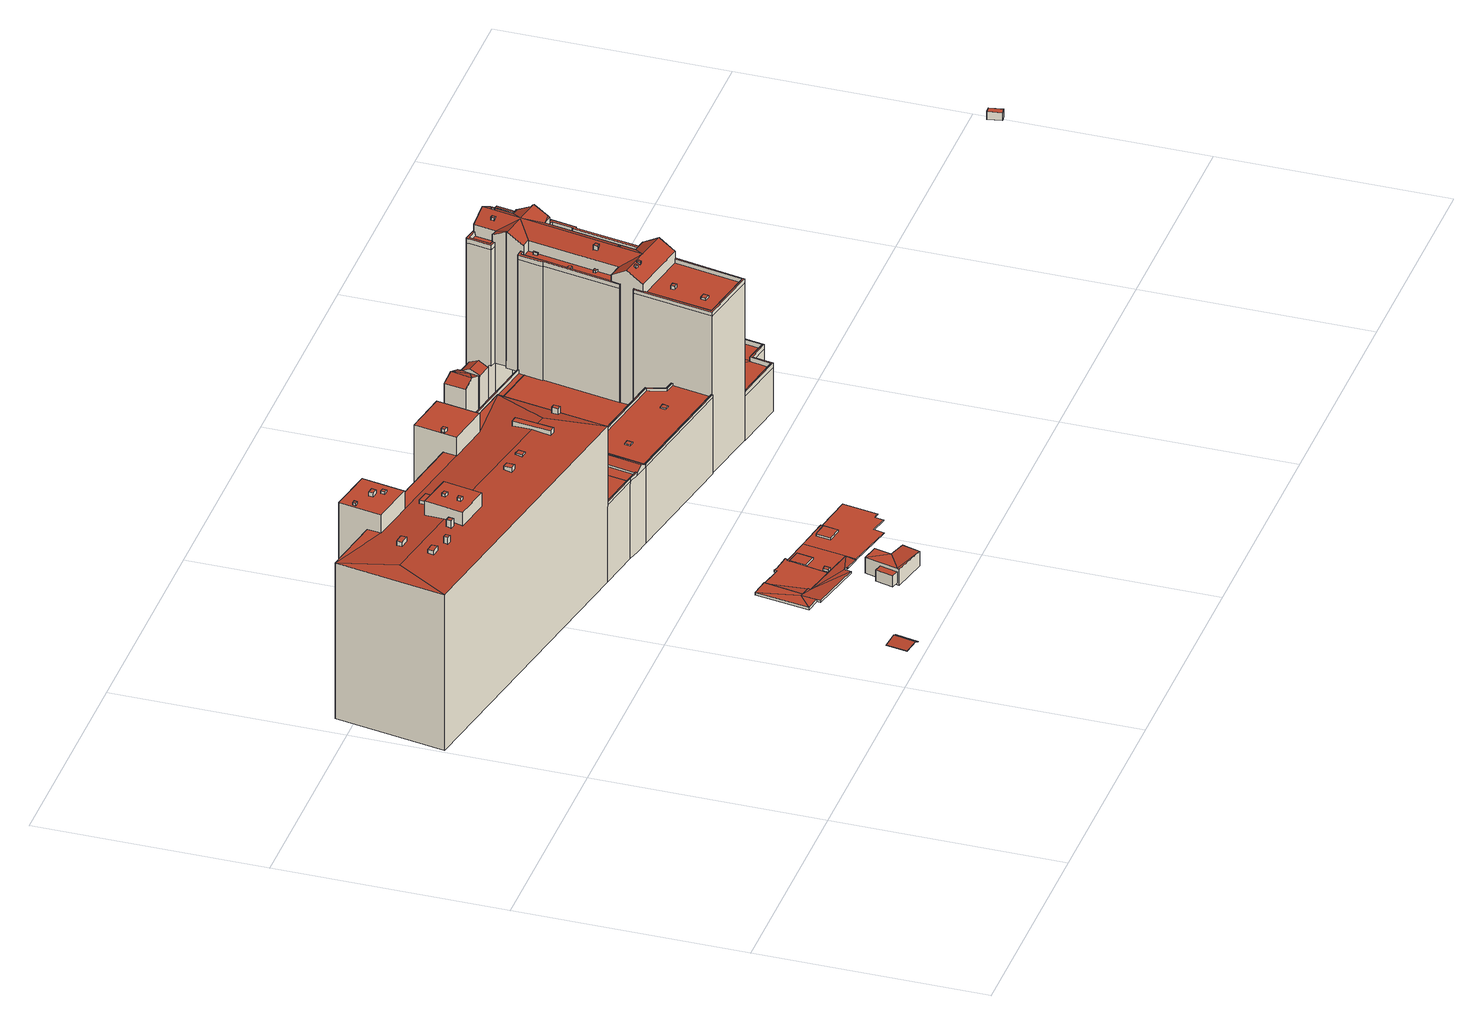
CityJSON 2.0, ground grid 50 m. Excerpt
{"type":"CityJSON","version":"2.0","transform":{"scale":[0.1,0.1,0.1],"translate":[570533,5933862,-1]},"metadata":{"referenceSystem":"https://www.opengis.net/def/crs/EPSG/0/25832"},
"CityObjects":{
"building1":{"type":"Building","attributes":{"Grundfläche 2D":"19.893708","Grundhöhe NN":"4.510"},"geometry":[{"type":"Solid","lod":"3","boundaries":[[[[0,1,2]],[[3,4,2,5]],[[0,2,4]],[[6,2,7,5,2,1]],[[7,8,3,5]],[[8,4,9,0,4,3]],[[9,6,1,0]],[[9,2,6]],[[4,8,7,2]],[[9,4,2]]]],"semantics":{"surfaces":[{"type":"RoofSurface"},{"type":"WallSurface"},{"type":"GroundSurface"}],"values":[[0,0,0,1,1,1,1,2,2,2]]}}]},
"building2":{"type":"Building","attributes":{"Grundfläche 2D":"2041.857117","Grundhöhe NN":"-0.001"},"children":["building2-1","building2-2","building2-3","building2-4","building2-5","building2-6","building2-7","building2-8","building2-9","building2-10","building2-11","building2-12","building2-13","building2-14","building2-15","building2-16"],"geometry":[{"type":"MultiSurface","lod":"3","boundaries":[[[10,11,12,13]],[[14,15,16,17],[18,19,20,21],[22,23,24,25]],[[26,27,28,29,30,31,32,33,34]],[[35,36,37,38,39,40,41,42]],[[43,44,45]],[[46,47,48,49,50,51,44,43,52,53,54,55,56,57,58,59,60,61,62,63,64,65,66,67]],[[68,69,53,52]],[[70,55,54]],[[71,56,55]],[[72,51,50,73,74,65,64,75,76,57,56,71]],[[72,44,51]],[[77,78,79,80]],[[81,82,83,84]],[[85,86,87,88]],[[65,74,11,10,67,66]],[[74,73,12,11]],[[12,73,50,49,48,47,13]],[[67,10,13,47,46]],[[59,58,57,76,15,14]],[[76,75,16,15]],[[64,63,17,16,75]],[[60,59,14,17,63,62,89,90,61]],[[81,84,31,30]],[[84,83,32,31]],[[83,91,33,32]],[[33,91,92,93,94,27,26,34]],[[94,95,28,27]],[[95,96,29,28]],[[97,83,32,36,35,42,41,98,99]],[[36,32,83,82,37]],[[41,40,100,98]],[[69,68,101,102]],[[55,70,103,104]],[[71,55,104,105]],[[72,71,105,100,40,106]],[[39,38,37,82,81,30,29,44,72,106,40]],[[44,29,96,107,108,45]],[[52,78,77,109,101,68]],[[78,52,43,79]],[[110,80,79,43,45,108]],[[77,80,110,109]],[[96,95,111,107]],[[91,83,97,112]],[[113,114,94,93,92,91,112,115]],[[95,94,114,111]],[[54,86,85,116,103,70]],[[86,54,53,87]],[[117,88,87,53,69,102]],[[85,88,117,116]],[[98,100,105,104,103,116,117,102,101,109,110,108,107,111,114,113,115,112,97,99]]],"semantics":{"surfaces":[{"type":"RoofSurface"},{"type":"WallSurface"},{"type":"GroundSurface"}],"values":[0,0,0,0,0,0,0,0,0,0,0,0,0,0,1,1,1,1,1,1,1,1,1,1,1,1,1,1,1,1,1,1,1,1,1,1,1,1,1,1,1,1,1,1,1,1,1,1,1,2]}}]},
"building2-1":{"type":"BuildingInstallation","parents":["building2"],"geometry":[{"type":"MultiSurface","lod":"3","boundaries":[[[118,119,120,121]],[[121,120,122,123]],[[123,124,118,121]],[[119,118,124,125]],[[125,122,120,119]]],"semantics":{"surfaces":[{"type":"RoofSurface"},{"type":"WallSurface"}],"values":[0,1,1,1,1]}}]},
"building2-2":{"type":"BuildingInstallation","parents":["building2"],"geometry":[{"type":"MultiSurface","lod":"3","boundaries":[[[126,127,128,129]],[[129,128,130,131]],[[126,129,131,132]],[[127,126,132,133]],[[128,127,133,130]]],"semantics":{"surfaces":[{"type":"RoofSurface"},{"type":"WallSurface"}],"values":[0,1,1,1,1]}}]},
"building2-3":{"type":"BuildingInstallation","parents":["building2"],"geometry":[{"type":"MultiSurface","lod":"3","boundaries":[[[134,135,136,137]],[[137,136,138,139]],[[134,137,139,140]],[[135,134,140,141]],[[136,135,141,138]]],"semantics":{"surfaces":[{"type":"RoofSurface"},{"type":"WallSurface"}],"values":[0,1,1,1,1]}}]},
"building2-4":{"type":"BuildingInstallation","parents":["building2"],"geometry":[{"type":"MultiSurface","lod":"3","boundaries":[[[89,142,143,90]],[[144,145,142,89,62]],[[145,146,143,142]],[[61,90,143,146,147]]],"semantics":{"surfaces":[{"type":"RoofSurface"},{"type":"WallSurface"}],"values":[0,1,1,1]}}]},
"building2-5":{"type":"BuildingInstallation","parents":["building2"],"geometry":[{"type":"MultiSurface","lod":"3","boundaries":[[[148,149,150,151]],[[151,150,152,153]],[[153,154,148,151]],[[149,148,154,155]],[[155,152,150,149]]],"semantics":{"surfaces":[{"type":"RoofSurface"},{"type":"WallSurface"}],"values":[0,1,1,1,1]}}]},
"building2-6":{"type":"BuildingInstallation","parents":["building2"],"geometry":[{"type":"MultiSurface","lod":"3","boundaries":[[[156,157,158,159]],[[160,161,159,158]],[[156,159,161,162]],[[157,156,162,163]],[[163,160,158,157]]],"semantics":{"surfaces":[{"type":"RoofSurface"},{"type":"WallSurface"}],"values":[0,1,1,1,1]}}]},
"building2-7":{"type":"BuildingInstallation","parents":["building2"],"geometry":[{"type":"MultiSurface","lod":"3","boundaries":[[[164,165,166,167]],[[167,166,19,18]],[[164,167,18,21]],[[165,164,21,20]],[[166,165,20,19]]],"semantics":{"surfaces":[{"type":"RoofSurface"},{"type":"WallSurface"}],"values":[0,1,1,1,1]}}]},
"building2-8":{"type":"BuildingInstallation","parents":["building2"],"geometry":[{"type":"MultiSurface","lod":"3","boundaries":[[[168,169,170,171]],[[171,170,172,173]],[[168,171,173,174]],[[169,168,174,175]],[[170,169,175,172]]],"semantics":{"surfaces":[{"type":"RoofSurface"},{"type":"WallSurface"}],"values":[0,1,1,1,1]}}]},
"building2-9":{"type":"BuildingInstallation","parents":["building2"],"geometry":[{"type":"MultiSurface","lod":"3","boundaries":[[[176,177,178,179]],[[179,178,24,23]],[[176,179,23,22]],[[177,176,22,25]],[[178,177,25,24]]],"semantics":{"surfaces":[{"type":"RoofSurface"},{"type":"WallSurface"}],"values":[0,1,1,1,1]}}]},
"building2-10":{"type":"BuildingInstallation","parents":["building2"],"geometry":[{"type":"MultiSurface","lod":"3","boundaries":[[[180,181,182,183]],[[183,182,184,185]],[[180,183,185,186]],[[181,180,186,187]],[[187,184,182,181]]],"semantics":{"surfaces":[{"type":"RoofSurface"},{"type":"WallSurface"}],"values":[0,1,1,1,1]}}]},
"building2-11":{"type":"BuildingInstallation","parents":["building2"],"geometry":[{"type":"MultiSurface","lod":"3","boundaries":[[[188,189,190,191]],[[191,190,192,193]],[[188,191,193,194]],[[189,188,194,195]],[[190,189,195,192]]],"semantics":{"surfaces":[{"type":"RoofSurface"},{"type":"WallSurface"}],"values":[0,1,1,1,1]}}]},
"building2-12":{"type":"BuildingInstallation","parents":["building2"],"geometry":[{"type":"MultiSurface","lod":"3","boundaries":[[[196,197,198,199]],[[199,198,200,201]],[[201,202,196,199]],[[197,196,202,203]],[[203,200,198,197]]],"semantics":{"surfaces":[{"type":"RoofSurface"},{"type":"WallSurface"}],"values":[0,1,1,1,1]}}]},
"building2-13":{"type":"BuildingInstallation","parents":["building2"],"geometry":[{"type":"MultiSurface","lod":"3","boundaries":[[[204,205,206,207]],[[207,206,208,209]],[[209,210,204,207]],[[205,204,210,211]],[[206,205,211,208]]],"semantics":{"surfaces":[{"type":"RoofSurface"},{"type":"WallSurface"}],"values":[0,1,1,1,1]}}]},
"building2-14":{"type":"BuildingInstallation","parents":["building2"],"geometry":[{"type":"MultiSurface","lod":"3","boundaries":[[[106,212,213,214]],[[214,213,42,39]],[[106,214,39,40]],[[212,106,40,41]],[[213,212,41,42]]],"semantics":{"surfaces":[{"type":"RoofSurface"},{"type":"WallSurface"}],"values":[0,1,1,1,1]}}]},
"building2-15":{"type":"BuildingInstallation","parents":["building2"],"geometry":[{"type":"MultiSurface","lod":"3","boundaries":[[[215,216,217,218]],[[218,217,36,37]],[[215,218,37,38]],[[216,215,38,35]],[[217,216,35,36]]],"semantics":{"surfaces":[{"type":"RoofSurface"},{"type":"WallSurface"}],"values":[0,1,1,1,1]}}]},
"building2-16":{"type":"BuildingInstallation","parents":["building2"],"geometry":[{"type":"MultiSurface","lod":"3","boundaries":[[[219,220,221,222,223]],[[224,221,220,225]],[[224,226,222,221]],[[226,227,228,219,223,222]],[[228,225,220,219]]],"semantics":{"surfaces":[{"type":"RoofSurface"},{"type":"WallSurface"}],"values":[0,1,1,1,1]}}]},
"building3":{"type":"Building","attributes":{"Grundfläche 2D":"55.672899","Grundhöhe NN":"2.097"},"geometry":[{"type":"Solid","lod":"3","boundaries":[[[[229,230,231,232]],[[233,234,235]],[[234,236,235]],[[237,238,233]],[[238,239,234,233]],[[232,231,240,241]],[[229,232,241,242]],[[230,229,242,243]],[[237,233,235,244,245],[230,243,240,231]],[[238,237,245,246]],[[239,238,246,247]],[[234,239,247,248]],[[236,234,248,249]],[[235,236,249,244]],[[243,242,241,240]],[[247,246,245,244,249,248]]]],"semantics":{"surfaces":[{"type":"RoofSurface"},{"type":"WallSurface"},{"type":"GroundSurface"}],"values":[[0,0,0,0,0,1,1,1,1,1,1,1,1,1,2,2]]}}]},
"building4":{"type":"Building","attributes":{"Grundfläche 2D":"441.171143","Grundhöhe NN":"3.931"},"children":["building4-1"],"geometry":[{"type":"Solid","lod":"3","boundaries":[[[[250,251,252,253]],[[254,255,256,257]],[[258,259,260,261,262,263,264,265,266,267,268,269],[270,271,272,273]],[[259,274,275,276,277,278,279,280,281,261,260]],[[282,283,284]],[[285,286,284,283,287,288,289,290,291,292,293,294,295,296]],[[297,298,299]],[[300,301,297]],[[302,298,297,301,303,304]],[[300,305,306,282]],[[307,300,282,308,309,310]],[[307,301,300]],[[308,311,309]],[[312,313,308,282]],[[313,311,308]],[[281,314,315,261]],[[272,271,253,252]],[[271,270,250,253]],[[251,250,270,273]],[[252,251,273,272]],[[292,291,255,254]],[[278,256,255,291,279]],[[257,256,278,277]],[[277,276,292,254,257]],[[316,317,318,319,320,321]],[[322,317,316,323]],[[289,288,322,323,314,281]],[[279,291,290,289,281,280]],[[292,276,275,293]],[[293,275,274,294]],[[294,274,324,325,295]],[[296,295,325,326]],[[285,296,326,327]],[[286,285,327,328]],[[284,286,328,329]],[[299,262,261,297]],[[300,297,261,322,288]],[[300,288,287,305]],[[308,282,306,305,287,283,282]],[[330,310,309,308,309,331]],[[307,310,330,332]],[[301,307,332,333]],[[303,301,333,334]],[[304,303,334,335]],[[302,304,335,336]],[[298,302,336,337]],[[298,337,262,299]],[[262,261,315,338]],[[263,262,338,339]],[[264,263,339,340]],[[265,264,340,341]],[[266,265,341,342]],[[267,266,342,343]],[[268,267,343,344]],[[269,268,344,345]],[[258,269,345,346]],[[259,258,346,347]],[[348,331,349,350]],[[319,348,350,320]],[[284,312,282]],[[312,284,329,351,313]],[[311,313,351,352]],[[311,352,349,331,309]],[[259,347,324,274]],[[335,334,333,332,330,331,348,319,318,317,322,261,262,337,336]],[[339,338,315,314,323,316,321,320,350,349,352,351,329,328,327,326,325,324,347,346,345,344,343,342,341,340]]]],"semantics":{"surfaces":[{"type":"RoofSurface"},{"type":"WallSurface"},{"type":"GroundSurface"}],"values":[[0,0,0,0,0,0,0,0,0,0,0,0,0,0,0,1,1,1,1,1,1,1,1,1,1,1,1,1,1,1,1,1,1,1,1,1,1,1,1,1,1,1,1,1,1,1,1,1,1,1,1,1,1,1,1,1,1,1,1,1,1,1,1,1,2,2]]}}]},
"building4-1":{"type":"BuildingInstallation","parents":["building4"],"geometry":[{"type":"MultiSurface","lod":"3","boundaries":[[[353,354,355,356]],[[356,355,357,358]],[[353,356,358,359]],[[359,360,354,353]],[[355,354,360,357]]],"semantics":{"surfaces":[{"type":"RoofSurface"},{"type":"WallSurface"}],"values":[0,1,1,1,1]}}]},
"building5":{"type":"Building","attributes":{"Grundfläche 2D":"2489.649151","Grundhöhe NN":"-0.001"},"children":["building5-1","building5-2","building5-3","building5-4","building5-5","building5-6","building5-7","building5-8","building5-9","building5-10","building5-11","building5-12","building5-13","building5-14","building5-15","building5-16","building5-17","building5-18","building5-19","building5-20","building5-21","building5-22","building5-23"],"geometry":[{"type":"MultiSurface","lod":"3","boundaries":[[[361,362,363,364,365,366,367,368,369,370,371,372,373,374,375,376,377,378,379,380,381,382]],[[383,384,385,386,387,388,389,390,391]],[[392,393,394,395,396,397,398,399,400,401]],[[402,403,404,405,406,407,408,409,410,411,412,413,414,415]],[[416,417,418,419]],[[420,421,422,423,424,425,426,427,428,429,430,431,432,433]],[[434,435,436,437,438,439,440,441,442,443,444,445]],[[446,447,448,449,450,451,452]],[[453,454,455,456,457,458,459,460,461,462,463,464]],[[465,466,467,468,469]],[[470,471,472,473,474,475,476,477]],[[478,479,480,481,482,483]],[[484,485,486,487,488,489]],[[487,466,465,488]],[[490,491,492,493,488,465]],[[42,41,494,495,496,497,498,36,35]],[[499,500,501,502,503,504]],[[504,505,499]],[[506,507,504]],[[507,505,504]],[[507,508,509,510,511,505]],[[512,513,514,515,516,499,505,511]],[[517,518,514,513,519,520,521,522]],[[523,524,514,518,517,522,525,526,527,528]],[[524,529,530,531,514]],[[532,533,534]],[[534,533,535,536]],[[537,536,535,538,539,540]],[[540,541,542,537]],[[531,534,536,537,543,515,514]],[[544,545,546,547,548,549,550,551,552,553,554,555,556,557]],[[558,559,560]],[[559,561,560]],[[562,563,564,561,559]],[[565,566,562]],[[566,567,568,569,570,571,563,562]],[[572,573,567,566,574,575]],[[576,577,569,568,578,579,580]],[[564,563,571]],[[581,582,583,584,585,586,587,588,589,590,591,592,593,594,595,596,597,598,599,600,601,602,603,604]],[[605,606,607,608,609]],[[610,607,606,611,612,613]],[[614,615,616]],[[617,614,610,613]],[[617,615,614]],[[613,612,618,617]],[[619,620,615,617]],[[621,622,623,624]],[[367,366,625,560]],[[560,561,564,369,368,367]],[[570,371,370,369,564,571]],[[570,569,372,371]],[[569,577,373,372]],[[576,580,374,373,577]],[[374,580,579,578,568,567,377,376,375]],[[377,567,573,572,575,379,378]],[[575,574,380,379]],[[626,627,382,381]],[[627,628,361,382]],[[628,629,362,361]],[[629,630,363,362]],[[630,631,364,363]],[[632,633,365,364,631]],[[634,625,366,365,633]],[[635,408,407,636]],[[635,637,638,639,411,410,409,408]],[[639,640,412,411]],[[640,641,413,412]],[[641,642,414,413]],[[399,398,403,402]],[[398,397,404,403]],[[405,404,397,396]],[[406,405,396,395]],[[418,417,423,422]],[[424,423,417,416]],[[416,419,425,424]],[[643,644,428,427]],[[644,645,646,647,431,430,429,428]],[[647,648,649,433,432,431]],[[649,650,420,433]],[[650,651,421,420]],[[652,603,437,436]],[[603,602,438,437]],[[602,601,439,438]],[[601,600,440,439]],[[600,599,441,440]],[[442,441,599,598]],[[443,442,598,597]],[[653,654,445,444]],[[654,655,434,445]],[[655,656,435,434]],[[656,652,436,435]],[[446,452,458,457]],[[452,451,459,458]],[[460,459,451,450]],[[450,449,461,460]],[[657,658,464,463]],[[658,659,453,464]],[[659,660,454,453]],[[660,661,455,454]],[[661,662,456,455]],[[483,482,465,469]],[[663,664,467,466]],[[468,467,664,665]],[[666,667,476,475]],[[667,668,477,476]],[[668,669,470,477]],[[472,471,481,480]],[[473,472,480,479]],[[474,473,479,478]],[[496,495,485,484]],[[494,663,466,487,486]],[[465,482,481,471,470,491,490,465,466]],[[670,497,489,488,493,492,491,470,669]],[[671,663,494,41,98,672]],[[673,674,675,676,112,677,678,498,497,670,669,585,584,583]],[[498,678,677,112,97,36]],[[41,42,35,36,97,99,98]],[[558,560,625,679,680,681]],[[559,558,681,682]],[[562,559,682,683]],[[627,626,684,685]],[[628,627,685,686]],[[629,628,686,687]],[[630,629,687,688]],[[631,630,688,689]],[[633,632,631,689,690]],[[625,634,633,690,679]],[[389,388,691,692]],[[692,693,694,695,390,389]],[[391,390,695,696]],[[383,391,696,697]],[[653,444,635,636,698,699]],[[653,699,700,701,596,595,594,639,638,637,635,444,443,597]],[[639,594,593,640]],[[640,593,592,641]],[[641,592,591,642]],[[612,611,702,703]],[[609,608,607,610,614,616,704,705]],[[605,609,705,706]],[[650,566,565,651]],[[643,590,589,644]],[[475,474,478,483,469,468,647,646,645,644,589,588,666]],[[626,381,649,648,647,468,665,707,708,684]],[[574,566,650,649,381,380]],[[603,652,709,114]],[[581,604,603,114,115]],[[621,710,711,582,581,115,712,622]],[[673,583,582,711,675,674]],[[713,714,596,701]],[[709,652,656,600,714,713,715]],[[618,612,703,716]],[[619,617,618,716,717]],[[620,619,717,718]],[[704,616,615,620,718]],[[623,622,712,719]],[[624,623,719,720]],[[621,624,720,710]],[[658,657,721,722]],[[723,659,658,722]],[[661,660,724,725]],[[660,659,723,724]],[[662,661,725,726]],[[666,588,587,667]],[[667,587,586,668]],[[668,586,585,669]],[[664,663,671,727]],[[665,664,727,707]],[[728,544,557,556,499,516]],[[499,556,555,500]],[[500,555,554,501]],[[501,554,553,502]],[[551,729,730,504,503,502,553,552]],[[731,732,733,698,636,407,406,395,394,510,509,508,507,506]],[[506,504,730,731]],[[510,394,393,511]],[[401,400,513,512,511,393,392]],[[415,520,519,513,400,399,402]],[[415,414,642,591,590,643,427,426,526,525,522,521,520]],[[419,418,422,421,523,528,527,526,426,425]],[[721,657,463,462,530,529,524,523,421,651,565,562,683]],[[449,448,531,530,462,461]],[[531,448,447,534]],[[532,534,447,446,457]],[[662,726,734,735,736,538,535,533,532,457,456]],[[388,387,386,542,541,540,539,737,691]],[[736,737,539,538]],[[537,542,386,385]],[[383,738,543,537,385,384]],[[697,739,545,544,728,516,515,543,738,383]],[[547,546,740,741]],[[702,611,606,605,706,742,743,744,550,549,548,547,741,745]],[[551,550,744,729]],[[546,545,739,740]],[[694,693,746,747]],[[735,734,733,732]],[[748,749,750,747,746,751]],[[749,748,743,742]],[[695,694,747,750,749,742,706,705,704,718,717,716,703,702,745,741,740,739,697,696]],[[710,720,719,712,115,114,709,715,713,701,700,699,698,733,734,726,725,724,723,722,721,683,682,681,680,679,690,689,688,687,686,685,684,708,707,727,671,672,98,99,97,112,676,675,711]],[[653,597,596,714,600,656,655,654]],[[746,693,692,691,737,736,735,732,731,730,729,744,743,748,751]]],"semantics":{"surfaces":[{"type":"RoofSurface"},{"type":"WallSurface"},{"type":"GroundSurface"},{"type":"OuterCeilingSurface"}],"values":[0,0,0,0,0,0,0,0,0,0,0,0,0,0,0,0,0,0,0,0,0,0,0,0,0,0,0,0,0,0,0,0,0,0,0,0,0,0,0,0,0,0,0,0,0,0,0,0,1,1,1,1,1,1,1,1,1,1,1,1,1,1,1,1,1,1,1,1,1,1,1,1,1,1,1,1,1,1,1,1,1,1,1,1,1,1,1,1,1,1,1,1,1,1,1,1,1,1,1,1,1,1,1,1,1,1,1,1,1,1,1,1,1,1,1,1,1,1,1,1,1,1,1,1,1,1,1,1,1,1,1,1,1,1,1,1,1,1,1,1,1,1,1,1,1,1,1,1,1,1,1,1,1,1,1,1,1,1,1,1,1,1,1,1,1,1,1,1,1,1,1,1,1,1,1,1,1,1,1,1,1,1,1,1,1,1,1,1,1,1,1,1,1,1,1,1,1,1,2,2,0,3]}}]},
"building5-1":{"type":"BuildingInstallation","parents":["building5"],"geometry":[{"type":"MultiSurface","lod":"3","boundaries":[[[752,753,754,738,755,756,757,758,759]],[[738,383,384,755]],[[391,383,738,754]],[[756,755,384,760]],[[757,756,760,761]],[[758,757,761,387]],[[758,387,388,759]],[[389,752,759,388]],[[389,390,753,752]],[[390,391,754,753]]],"semantics":{"surfaces":[{"type":"RoofSurface"},{"type":"WallSurface"}],"values":[0,1,1,1,1,1,1,1,1,1]}}]},
"building5-2":{"type":"BuildingInstallation","parents":["building5"],"geometry":[{"type":"MultiSurface","lod":"3","boundaries":[[[762,763,764,765]],[[766,767,765,764]],[[762,765,767,768]],[[768,769,763,762]],[[764,763,769,766]]],"semantics":{"surfaces":[{"type":"RoofSurface"},{"type":"WallSurface"}],"values":[0,1,1,1,1]}}]},
"building5-3":{"type":"BuildingInstallation","parents":["building5"],"geometry":[{"type":"MultiSurface","lod":"3","boundaries":[[[770,771,772,773]],[[392,774,773,772]],[[774,775,770,773]],[[771,770,775,401]],[[401,392,772,771]]],"semantics":{"surfaces":[{"type":"RoofSurface"},{"type":"WallSurface"}],"values":[0,1,1,1,1]}}]},
"building5-4":{"type":"BuildingInstallation","parents":["building5"],"geometry":[{"type":"MultiSurface","lod":"3","boundaries":[[[776,777,778,779,780,781]],[[782,783,781,780]],[[783,784,776,781]],[[777,776,784,785]],[[785,786,778,777]],[[786,787,779,778]],[[780,779,787,782]]],"semantics":{"surfaces":[{"type":"RoofSurface"},{"type":"WallSurface"}],"values":[0,1,1,1,1,1,1]}}]},
"building5-5":{"type":"BuildingInstallation","parents":["building5"],"geometry":[{"type":"MultiSurface","lod":"3","boundaries":[[[788,789,790,791]],[[791,790,792,793]],[[793,794,788,791]],[[789,788,794,795]],[[795,792,790,789]]],"semantics":{"surfaces":[{"type":"RoofSurface"},{"type":"WallSurface"}],"values":[0,1,1,1,1]}}]},
"building5-6":{"type":"BuildingInstallation","parents":["building5"],"geometry":[{"type":"MultiSurface","lod":"3","boundaries":[[[796,797,798,799]],[[799,798,800,801]],[[796,799,801,802]],[[797,796,802,803]],[[798,797,803,800]]],"semantics":{"surfaces":[{"type":"RoofSurface"},{"type":"WallSurface"}],"values":[0,1,1,1,1]}}]},
"building5-7":{"type":"BuildingInstallation","parents":["building5"],"geometry":[{"type":"MultiSurface","lod":"3","boundaries":[[[804,805,806,807,808,809]],[[604,581,805,804]],[[581,582,806,805]],[[582,583,807,806]],[[583,584,808,807]],[[584,810,809,808]],[[810,604,804,809]]],"semantics":{"surfaces":[{"type":"RoofSurface"},{"type":"WallSurface"}],"values":[0,1,1,1,1,1,1]}}]},
"building5-8":{"type":"BuildingInstallation","parents":["building5"],"geometry":[{"type":"MultiSurface","lod":"3","boundaries":[[[811,812,813,814,815,816]],[[816,815,817,818]],[[811,816,818,819]],[[812,811,819,820]],[[813,812,820,821]],[[814,813,821,822]],[[815,814,822,817]]],"semantics":{"surfaces":[{"type":"RoofSurface"},{"type":"WallSurface"}],"values":[0,1,1,1,1,1,1]}}]},
"building5-9":{"type":"BuildingInstallation","parents":["building5"],"geometry":[{"type":"MultiSurface","lod":"3","boundaries":[[[823,824,825,826,827,828]],[[828,827,829,830]],[[823,828,830,831]],[[831,832,824,823]],[[832,833,825,824]],[[833,834,826,825]],[[834,829,827,826]]],"semantics":{"surfaces":[{"type":"RoofSurface"},{"type":"WallSurface"}],"values":[0,1,1,1,1,1,1]}}]},
"building5-10":{"type":"BuildingInstallation","parents":["building5"],"geometry":[{"type":"MultiSurface","lod":"3","boundaries":[[[835,836,837,838,839,840]],[[841,842,840,839]],[[842,843,835,840]],[[836,835,843,844]],[[837,836,844,845]],[[838,837,845,846]],[[839,838,846,841]]],"semantics":{"surfaces":[{"type":"RoofSurface"},{"type":"WallSurface"}],"values":[0,1,1,1,1,1,1]}}]},
"building5-11":{"type":"BuildingInstallation","parents":["building5"],"geometry":[{"type":"MultiSurface","lod":"3","boundaries":[[[847,848,849,850]],[[850,849,851,852]],[[852,853,847,850]],[[853,854,848,847]],[[849,848,854,851]]],"semantics":{"surfaces":[{"type":"RoofSurface"},{"type":"WallSurface"}],"values":[0,1,1,1,1]}}]},
"building5-12":{"type":"BuildingInstallation","parents":["building5"],"geometry":[{"type":"MultiSurface","lod":"3","boundaries":[[[855,856,857,858]],[[858,857,859,860]],[[855,858,860,861]],[[856,855,861,862]],[[857,856,862,859]]],"semantics":{"surfaces":[{"type":"RoofSurface"},{"type":"WallSurface"}],"values":[0,1,1,1,1]}}]},
"building5-13":{"type":"BuildingInstallation","parents":["building5"],"geometry":[{"type":"MultiSurface","lod":"3","boundaries":[[[863,217,216,864,865]],[[36,35,216,217]],[[216,35,496,484,864]],[[484,489,865,864]],[[498,863,865,489,497]],[[498,36,217,863]]],"semantics":{"surfaces":[{"type":"RoofSurface"},{"type":"WallSurface"}],"values":[0,1,1,1,1,1]}}]},
"building5-14":{"type":"BuildingInstallation","parents":["building5"],"geometry":[{"type":"MultiSurface","lod":"3","boundaries":[[[866,867,213,212]],[[42,41,212,213]],[[494,486,866,212,41]],[[486,485,867,866]],[[42,213,867,485,495]]],"semantics":{"surfaces":[{"type":"RoofSurface"},{"type":"WallSurface"}],"values":[0,1,1,1,1]}}]},
"building5-15":{"type":"BuildingInstallation","parents":["building5"],"geometry":[{"type":"MultiSurface","lod":"3","boundaries":[[[868,869,870,871]],[[871,870,872,873]],[[868,871,873,874]],[[869,868,874,875]],[[870,869,875,872]]],"semantics":{"surfaces":[{"type":"RoofSurface"},{"type":"WallSurface"}],"values":[0,1,1,1,1]}}]},
"building5-16":{"type":"BuildingInstallation","parents":["building5"],"geometry":[{"type":"MultiSurface","lod":"3","boundaries":[[[876,877,878,879]],[[879,878,880,881]],[[881,882,876,879]],[[882,883,877,876]],[[878,877,883,880]]],"semantics":{"surfaces":[{"type":"RoofSurface"},{"type":"WallSurface"}],"values":[0,1,1,1,1]}}]},
"building5-17":{"type":"BuildingInstallation","parents":["building5"],"geometry":[{"type":"MultiSurface","lod":"3","boundaries":[[[884,885,886,887]],[[887,886,888,889]],[[884,887,889,890]],[[885,884,890,891]],[[886,885,891,888]]],"semantics":{"surfaces":[{"type":"RoofSurface"},{"type":"WallSurface"}],"values":[0,1,1,1,1]}}]},
"building5-18":{"type":"BuildingInstallation","parents":["building5"],"geometry":[{"type":"MultiSurface","lod":"3","boundaries":[[[892,893,894,895]],[[895,894,896,897]],[[892,895,897,898]],[[893,892,898,899]],[[894,893,899,896]]],"semantics":{"surfaces":[{"type":"RoofSurface"},{"type":"WallSurface"}],"values":[0,1,1,1,1]}}]},
"building5-19":{"type":"BuildingInstallation","parents":["building5"],"geometry":[{"type":"MultiSurface","lod":"3","boundaries":[[[900,901,902,903]],[[903,902,904,905]],[[900,903,905,906]],[[901,900,906,907]],[[902,901,907,904]]],"semantics":{"surfaces":[{"type":"RoofSurface"},{"type":"WallSurface"}],"values":[0,1,1,1,1]}}]},
"building5-20":{"type":"BuildingInstallation","parents":["building5"],"geometry":[{"type":"MultiSurface","lod":"3","boundaries":[[[908,909,910,911]],[[911,910,912,913]],[[908,911,913,914]],[[909,908,914,915]],[[910,909,915,912]]],"semantics":{"surfaces":[{"type":"RoofSurface"},{"type":"WallSurface"}],"values":[0,1,1,1,1]}}]},
"building5-21":{"type":"BuildingInstallation","parents":["building5"],"geometry":[{"type":"MultiSurface","lod":"3","boundaries":[[[916,917,918,919,920,921,922,728,923,924,925,926,927]],[[552,918,917,551]],[[928,919,918,552]],[[928,929,930,921,920,919]],[[930,557,922,921]],[[544,728,922,557]],[[545,546,924,923]],[[545,923,728,544]],[[546,547,925,924]],[[547,548,549,550,916,927,926,925]],[[550,551,917,916]]],"semantics":{"surfaces":[{"type":"RoofSurface"},{"type":"WallSurface"}],"values":[0,1,1,1,1,1,1,1,1,1,1]}}]},
"building5-22":{"type":"BuildingInstallation","parents":["building5"],"geometry":[{"type":"MultiSurface","lod":"3","boundaries":[[[931,932,933,934,935,673,936]],[[933,932,937,938]],[[934,933,938,939]],[[935,934,939,940]],[[935,940,674,673]],[[673,674,941,936]],[[931,936,941,942]],[[932,931,942,937]],[[674,940,939,938,937,942,941]]],"semantics":{"surfaces":[{"type":"RoofSurface"},{"type":"WallSurface"},{"type":"OuterCeilingSurface"}],"values":[0,1,1,1,1,1,1,1,2]}}]},
"building5-23":{"type":"BuildingInstallation","parents":["building5"],"geometry":[{"type":"MultiSurface","lod":"3","boundaries":[[[943,678,944,945,946,947,948]],[[949,677,678,943]],[[677,950,944,678]],[[950,951,945,944]],[[951,952,946,945]],[[952,953,954,949,943,948,947,946]],[[677,949,954,953,952,951,950]]],"semantics":{"surfaces":[{"type":"RoofSurface"},{"type":"WallSurface"},{"type":"OuterCeilingSurface"}],"values":[0,1,1,1,1,1,2]}}]},
"building6":{"type":"Building","attributes":{"Grundfläche 2D":"4.178593","Grundhöhe NN":"4.439"},"geometry":[{"type":"Solid","lod":"3","boundaries":[[[[955,956,957,958]],[[959,960,958,957]],[[960,961,955,958]],[[961,962,956,955]],[[962,959,957,956]],[[962,961,960,959]]]],"semantics":{"surfaces":[{"type":"RoofSurface"},{"type":"WallSurface"},{"type":"GroundSurface"}],"values":[[0,1,1,1,1,2]]}}]}
},
"vertices":[
[601,5,56],[611,55,56],[603,56,60],[561,15,56],[592,7,60],[570,61,56],[611,55,55],[570,61,55],[561,15,55],[601,5,55],
[619,854,397],[607,771,397],[620,769,397],[632,852,397],[261,922,418],[246,838,418],[324,823,418],[340,907,418],[287,887,418],[289,895,418],[298,893,418],[296,885,418],[290,852,418],[282,853,418],[283,861,418],[291,860,418],[818,866,164],[825,901,164],[725,920,164],[725,919,164],[724,915,164],[819,897,164],[799,787,164],[804,786,164],[818,864,164],[798,784,192],[799,787,192],[705,803,192],[704,800,192],[683,680,192],[683,676,192],[776,659,192],[777,662,192],[586,911,380],[725,919,379],[592,943,379],[626,853,385],[632,852,385],[631,845,386],[628,826,388],[626,810,389],[659,804,389],[490,928,380],[276,968,380],[181,986,380],[52,1041,379],[70,912,389],[253,878,389],[261,919,385],[261,922,385],[274,920,385],[296,915,385],[322,911,385],[340,907,385],[332,864,389],[613,812,389],[616,835,387],[619,854,385],[496,958,379],[281,997,379],[186,1017,379],[9,799,379],[683,676,379],[620,769,386],[607,771,386],[324,823,386],[246,838,386],[508,1023,423],[490,928,423],[586,911,423],[603,1006,423],[724,915,161],[705,803,161],[799,787,161],[819,897,161],[198,1080,423],[181,986,423],[276,968,423],[293,1062,423],[322,911,390],[296,915,390],[804,786,161],[818,864,161],[818,866,161],[825,901,161],[725,920,161],[725,919,161],[799,787,10],[776,659,10],[798,784,10],[683,676,10],[496,958,10],[281,997,10],[186,1017,10],[52,1041,10],[9,799,10],[683,676,199],[725,919,10],[592,943,10],[508,1023,10],[603,1006,10],[725,920,10],[804,786,10],[818,866,10],[825,901,10],[818,864,10],[198,1080,10],[293,1062,10],
[698,780,396],[700,794,396],[691,795,396],[689,781,396],[691,795,382],[689,781,382],[698,780,380],[700,794,380],
[184,844,401],[185,854,401],[176,855,401],[175,846,401],[176,855,386],[175,846,385],[184,844,385],[185,854,386],
[147,858,396],[148,871,396],[130,873,396],[128,860,396],[130,873,387],[128,860,386],[147,858,386],[148,871,387],
[328,941,390],[302,946,390],[324,921,384],[328,941,382],[302,946,382],[297,920,384],
[529,799,391],[531,813,391],[519,816,391],[516,801,391],[519,816,388],[516,801,387],[529,799,387],[531,813,388],
[470,802,397],[472,819,397],[460,821,397],[457,804,397],[460,821,388],[457,804,386],[470,802,386],[472,819,388],
[296,885,425],[298,893,425],[289,895,425],[287,887,425],
[239,854,404],[241,865,404],[231,867,404],[229,856,404],[231,867,388],[229,856,387],[239,854,387],[241,865,388],
[290,852,425],[291,860,425],[283,861,425],[282,853,425],
[508,954,431],[509,963,431],[501,964,431],[499,956,431],[501,964,423],[499,956,423],[508,954,423],[509,963,423],
[250,1019,432],[252,1029,432],[238,1031,432],[237,1021,432],[238,1031,423],[237,1021,423],[250,1019,423],[252,1029,423],
[203,1043,429],[204,1050,429],[197,1051,429],[196,1044,429],[197,1051,423],[196,1044,423],[203,1043,423],[204,1050,423],
[262,1001,428],[263,1010,428],[254,1011,428],[253,1002,428],[254,1011,423],[253,1002,423],[262,1001,423],[263,1010,423],
[776,659,199],[777,662,199],[683,680,199],
[704,800,199],[798,784,199],[799,787,199],[705,803,199],
[160,939,396],[140,941,396],[138,929,396],[159,926,396],[160,937,396],[138,929,386],[140,941,385],[159,926,386],[160,937,385],[160,939,385],
[800,121,62],[817,117,62],[828,156,62],[811,160,62],[817,117,70],[866,146,68],[838,191,68],[875,183,68],[816,113,70],[895,96,66],[906,135,66],[828,156,36],[811,160,36],[800,121,36],[817,117,36],[838,191,31],[816,113,31],[895,96,31],[906,135,31],[866,146,31],[875,183,31],
[902,283,56],[934,278,56],[939,310,56],[907,315,56],[802,336,55],[795,301,55],[825,295,55],[831,330,55],[947,318,51],[872,331,51],[856,236,51],[854,236,51],[850,214,51],[959,190,51],[964,213,51],[1002,205,51],[1006,225,51],[1019,223,51],[1032,300,51],[946,315,51],[902,283,51],[907,315,51],[939,310,51],[934,278,51],[807,342,51],[803,343,51],[802,336,51],[831,330,51],[825,295,51],[795,301,51],[788,265,51],[785,251,51],[696,275,54],[718,271,53],[710,360,53],[762,356,53],[760,349,53],[719,271,53],[717,265,53],[785,251,53],[788,265,53],[795,301,53],[802,336,53],[803,343,53],[807,342,53],[808,347,53],[769,353,53],[854,236,53],[847,215,53],[850,214,53],[717,265,54],[803,223,55],[846,213,53],[813,221,54],[814,219,54],[719,271,54],[718,271,54],[800,208,56],[690,276,54],[684,242,55],[682,233,56],[652,247,55],[710,360,55],[672,366,55],[785,251,49],[854,236,49],[719,271,49],[719,271,51],[718,271,51],[696,275,51],[696,275,49],[718,271,49],[717,265,51],[717,265,49],[807,342,49],[808,347,49],[769,353,49],[762,356,49],[760,349,49],[710,360,49],[682,233,51],[684,242,51],[800,208,51],[803,223,51],[813,221,51],[814,219,51],[846,213,51],[847,215,51],[850,214,49],[959,190,49],[964,213,49],[1002,205,49],[1006,225,49],[1019,223,49],[1032,300,49],[946,315,49],[947,318,49],[872,331,49],[690,276,51],[684,242,49],[690,276,49],[672,366,49],[652,247,49],
[800,251,56],[802,263,56],[793,264,56],[791,253,56],[793,264,51],[791,253,51],[800,251,51],[802,263,51],
[1365,551,125],[1374,597,125],[1423,588,125],[1446,711,125],[1396,720,125],[1418,841,125],[1414,841,125],[1394,728,125],[1393,727,125],[1392,721,125],[1391,717,125],[1396,716,125],[1441,707,125],[1421,592,125],[1376,601,125],[1374,601,125],[1371,602,125],[1371,601,125],[1362,555,125],[1251,575,125],[1250,573,125],[1250,572,125],[1318,1124,383],[1318,1120,383],[1309,1074,383],[1324,1072,383],[1324,1071,383],[1323,1066,383],[1337,1063,383],[1347,1120,383],[1319,1125,383],[1199,869,385],[1226,1016,385],[1205,1019,385],[1205,1020,385],[1196,1021,385],[1188,976,385],[1189,975,385],[1160,821,385],[1189,816,385],[1198,862,385],[1160,821,395],[1189,975,395],[1188,976,395],[1196,1021,395],[1205,1020,395],[1206,1025,395],[1192,1027,395],[1191,1024,395],[1182,977,395],[1182,972,395],[1184,972,395],[1153,802,395],[1154,801,395],[1158,822,395],[1121,601,384],[1247,578,384],[1275,727,384],[1147,750,384],[1279,726,393],[1277,727,393],[1275,727,393],[1247,578,393],[1121,601,393],[1147,750,393],[1145,751,393],[1149,772,393],[1147,772,393],[1132,688,393],[1131,685,393],[1116,598,393],[1247,574,393],[1250,573,393],[815,957,123],[831,954,123],[822,902,123],[825,901,123],[826,901,123],[836,958,123],[832,959,123],[820,961,123],[843,1087,123],[1191,1024,123],[1192,1027,123],[840,1092,123],[1317,1000,385],[1296,1003,385],[1260,803,385],[1287,798,385],[1315,953,385],[1317,952,385],[1325,998,385],[1319,947,395],[1322,947,395],[1332,1002,395],[1318,1004,395],[1317,1000,395],[1325,998,395],[1317,952,395],[1315,953,395],[1287,798,395],[1290,798,395],[1290,797,395],[1293,797,395],[838,650,197],[837,647,197],[1115,597,197],[1116,598,197],[1116,600,197],[861,776,197],[861,772,197],[1097,729,197],[1109,689,197],[1131,685,197],[1132,688,197],[1111,692,197],[1100,732,197],[1131,685,192],[1109,689,192],[1097,729,192],[861,772,192],[838,650,192],[1116,600,192],[826,779,198],[803,657,197],[802,653,197],[820,650,207],[843,779,207],[827,782,198],[861,772,198],[861,776,198],[855,777,201],[853,777,202],[802,653,192],[803,657,192],[826,779,192],[827,782,192],[804,786,192],[1239,1087,410],[1226,1089,410],[1226,1090,410],[1224,1090,410],[1222,1084,413],[1217,1056,429],[1266,1045,430],[1211,1057,429],[1211,1055,430],[1206,1025,413],[1205,1020,410],[1205,1019,410],[1226,1016,410],[1199,869,410],[1189,816,410],[1218,775,431],[1283,1130,431],[1247,1136,410],[1174,783,431],[1189,780,431],[1160,821,410],[1158,822,410],[1154,801,422],[1152,787,431],[1277,727,410],[1284,762,431],[1149,772,422],[1145,751,410],[1147,750,410],[1275,727,410],[1290,797,410],[1290,798,410],[1260,803,410],[1317,1000,410],[1318,1004,412],[1296,1003,410],[1323,1035,430],[1269,1045,430],[1309,1074,410],[1323,1038,428],[1318,1039,428],[1323,1066,413],[1324,1071,410],[1324,1072,410],[1318,1124,410],[1247,1136,383],[1248,1136,383],[1248,1137,383],[1219,1143,383],[1218,1138,383],[1218,1136,383],[1209,1087,383],[1222,1084,383],[1223,1089,383],[1224,1090,383],[1226,1090,383],[1226,1089,383],[1239,1087,383],[1247,1133,383],[1344,854,101],[1325,753,114],[1414,841,99],[1394,728,115],[1284,762,113],[1324,741,114],[1393,727,115],[1277,727,113],[1279,726,113],[1371,602,115],[1372,601,115],[1396,716,115],[1391,717,115],[1392,721,115],[1370,597,115],[1371,601,115],[1251,575,115],[1362,555,115],[1439,697,115],[1441,707,115],[1374,601,115],[1376,601,115],[1421,592,115],[818,864,114],[867,856,114],[853,777,114],[855,777,114],[861,776,114],[1100,732,114],[1111,692,114],[1132,688,114],[1147,772,114],[1149,772,114],[1154,801,114],[1153,802,114],[1184,972,114],[1182,972,114],[1182,977,114],[1189,1012,114],[1191,1024,114],[843,1087,114],[820,961,114],[832,959,114],[836,958,114],[826,901,114],[825,901,114],[818,866,114],[1210,1094,102],[1214,1115,112],[1180,1122,112],[1176,1103,104],[1175,1100,102],[1184,1141,102],[1218,1136,102],[1185,1142,102],[1184,1142,102],[1180,1122,102],[1150,1108,113],[1176,1103,102],[1158,1155,113],[1186,1150,102],[1130,1160,102],[1122,1113,102],[837,861,91],[826,863,91],[821,832,91],[832,830,91],[1418,841,99],[1250,573,115],[1250,572,115],[1365,551,115],[1374,597,115],[1423,588,115],[1446,711,115],[1442,712,115],[1396,720,115],[1398,727,115],[1192,1027,385],[1206,1025,385],[1191,1024,385],[1182,977,385],[1182,972,385],[1184,972,385],[1153,802,385],[1154,801,385],[1149,772,384],[1147,772,384],[1132,688,384],[1131,685,384],[1116,598,384],[1247,574,384],[1250,573,384],[1279,726,384],[1277,727,384],[822,902,114],[1192,1027,114],[840,1092,114],[815,957,114],[831,954,114],[1290,797,385],[1293,797,385],[1319,947,385],[1322,947,385],[1332,1002,385],[1318,1004,385],[837,647,192],[1115,597,192],[1116,598,192],[1132,688,192],[1111,692,192],[1100,732,192],[861,776,192],[855,777,192],[837,647,10],[802,653,10],[853,777,91],[853,777,89],[853,777,10],[827,782,10],[804,786,100],[804,786,102],[1418,841,10],[1414,841,10],[1344,854,10],[1325,753,10],[1284,762,10],[1250,573,10],[1250,572,10],[1365,551,10],[1374,597,10],[1423,588,10],[1446,711,10],[1396,720,10],[1323,1066,108],[1337,1063,108],[1338,1070,108],[1338,1070,10],[1347,1120,10],[1319,1125,10],[1318,1124,10],[1206,1025,10],[1192,1027,10],[1191,1024,10],[1189,1012,10],[1218,1136,10],[1185,1142,10],[1176,1103,10],[1175,1100,10],[1210,1094,10],[1116,598,10],[1247,574,10],[822,902,10],[837,861,10],[867,856,10],[826,863,10],[853,1074,10],[853,1074,114],[831,954,10],[1186,1150,10],[1130,1160,10],[1122,1113,10],[821,832,10],[832,830,10],[1290,797,10],[1293,797,10],[1319,947,10],[1322,947,10],[1332,1002,10],[1318,1004,10],[1115,597,10],[1247,1136,394],[1222,1084,108],[1217,1056,108],[1211,1057,108],[1206,1027,108],[1206,1027,10],[1318,1007,10],[1318,1007,108],[1323,1038,108],[1318,1039,108],[1318,1124,394],[1248,1136,10],[1248,1137,10],[1219,1143,10],[1210,1093,10],[1210,1093,108],[1209,1087,108],[1218,1138,10],[1310,1075,108],[1310,1075,10],[1239,1088,108],[1239,1088,10],[1281,1080,10],[1281,1080,108],
[1337,1063,394],[1347,1120,394],[1319,1125,394],[1318,1120,394],[1341,1116,394],[1333,1069,394],[1324,1071,394],[1323,1066,394],[1341,1116,383],[1333,1069,383],
[1215,994,391],[1218,993,391],[1220,1003,391],[1217,1003,391],[1220,1003,385],[1217,1003,385],[1215,994,385],[1218,993,385],
[1191,864,390],[1198,862,390],[1199,869,390],[1192,870,390],[1192,870,385],[1191,864,385],
[1195,922,388],[1190,923,388],[1187,920,388],[1188,915,388],[1193,914,388],[1196,917,388],[1193,914,385],[1196,917,385],[1195,922,385],[1190,923,385],[1187,920,385],[1188,915,385],
[1192,696,392],[1193,705,392],[1184,706,392],[1183,698,392],[1184,706,384],[1183,698,384],[1192,696,384],[1193,705,384],
[1177,625,389],[1179,636,389],[1167,638,389],[1165,627,389],[1167,638,384],[1165,627,384],[1177,625,384],[1179,636,384],
[818,866,122],[818,864,122],[867,856,122],[853,777,122],[855,777,122],[869,857,122],[869,857,114],
[1289,897,388],[1293,897,388],[1297,901,388],[1295,905,388],[1290,906,388],[1287,901,388],[1290,906,385],[1287,901,385],[1289,897,385],[1293,897,385],[1297,901,385],[1295,905,385],
[1278,839,388],[1283,838,388],[1285,842,388],[1284,847,388],[1279,848,388],[1276,843,388],[1279,848,385],[1276,843,385],[1278,839,385],[1283,838,385],[1285,842,385],[1284,847,385],
[1308,964,388],[1313,965,388],[1314,970,388],[1311,973,388],[1306,972,388],[1305,967,388],[1306,972,385],[1305,967,385],[1308,964,385],[1313,965,385],[1314,970,385],[1311,973,385],
[1055,670,195],[1057,682,195],[1046,684,195],[1044,672,195],[1046,684,192],[1044,672,192],[1055,670,192],[1057,682,192],
[909,697,195],[911,709,195],[900,711,195],[898,699,195],[900,711,192],[898,699,192],[909,697,192],[911,709,192],
[804,786,199],[826,779,199],[827,782,199],
[802,653,199],[803,657,199],
[1193,770,432],[1195,776,432],[1188,778,432],[1187,771,432],[1188,778,429],[1187,771,425],[1193,770,425],[1195,776,429],
[1177,773,432],[1178,778,432],[1173,779,432],[1172,774,432],[1173,779,428],[1172,774,426],[1177,773,425],[1178,778,428],
[1258,1097,427],[1264,1096,427],[1265,1103,427],[1259,1104,427],[1265,1103,423],[1259,1104,420],[1258,1097,420],[1264,1096,424],
[1226,868,431],[1227,876,431],[1219,878,431],[1217,869,431],[1219,878,420],[1217,869,420],[1226,868,426],[1227,876,426],
[1286,1105,432],[1287,1110,432],[1282,1111,432],[1282,1106,432],[1282,1111,429],[1282,1106,429],[1286,1105,426],[1287,1110,426],
[1241,829,427],[1241,832,427],[1238,833,427],[1238,829,427],[1238,833,425],[1238,829,425],[1241,829,423],[1241,832,423],
[1209,1087,394],[1222,1084,394],[1223,1089,394],[1215,1091,394],[1223,1135,394],[1223,1137,394],[1247,1133,394],[1248,1136,394],[1248,1137,394],[1219,1143,394],[1218,1138,394],[1218,1136,394],[1215,1091,383],[1223,1135,383],[1223,1137,383],
[825,829,91],[825,827,91],[832,826,91],[833,817,91],[827,782,91],[861,823,91],[825,827,89],[832,826,89],[833,817,89],[827,782,89],[861,823,89],[825,829,89],
[812,830,102],[827,782,102],[833,817,102],[832,826,102],[825,827,102],[820,828,102],[812,830,100],[827,782,100],[833,817,100],[832,826,100],[825,827,100],[820,828,100],
[2435,417,72],[2448,419,72],[2443,450,72],[2429,448,72],[2443,450,54],[2429,448,54],[2435,417,54],[2448,419,54]
]}
